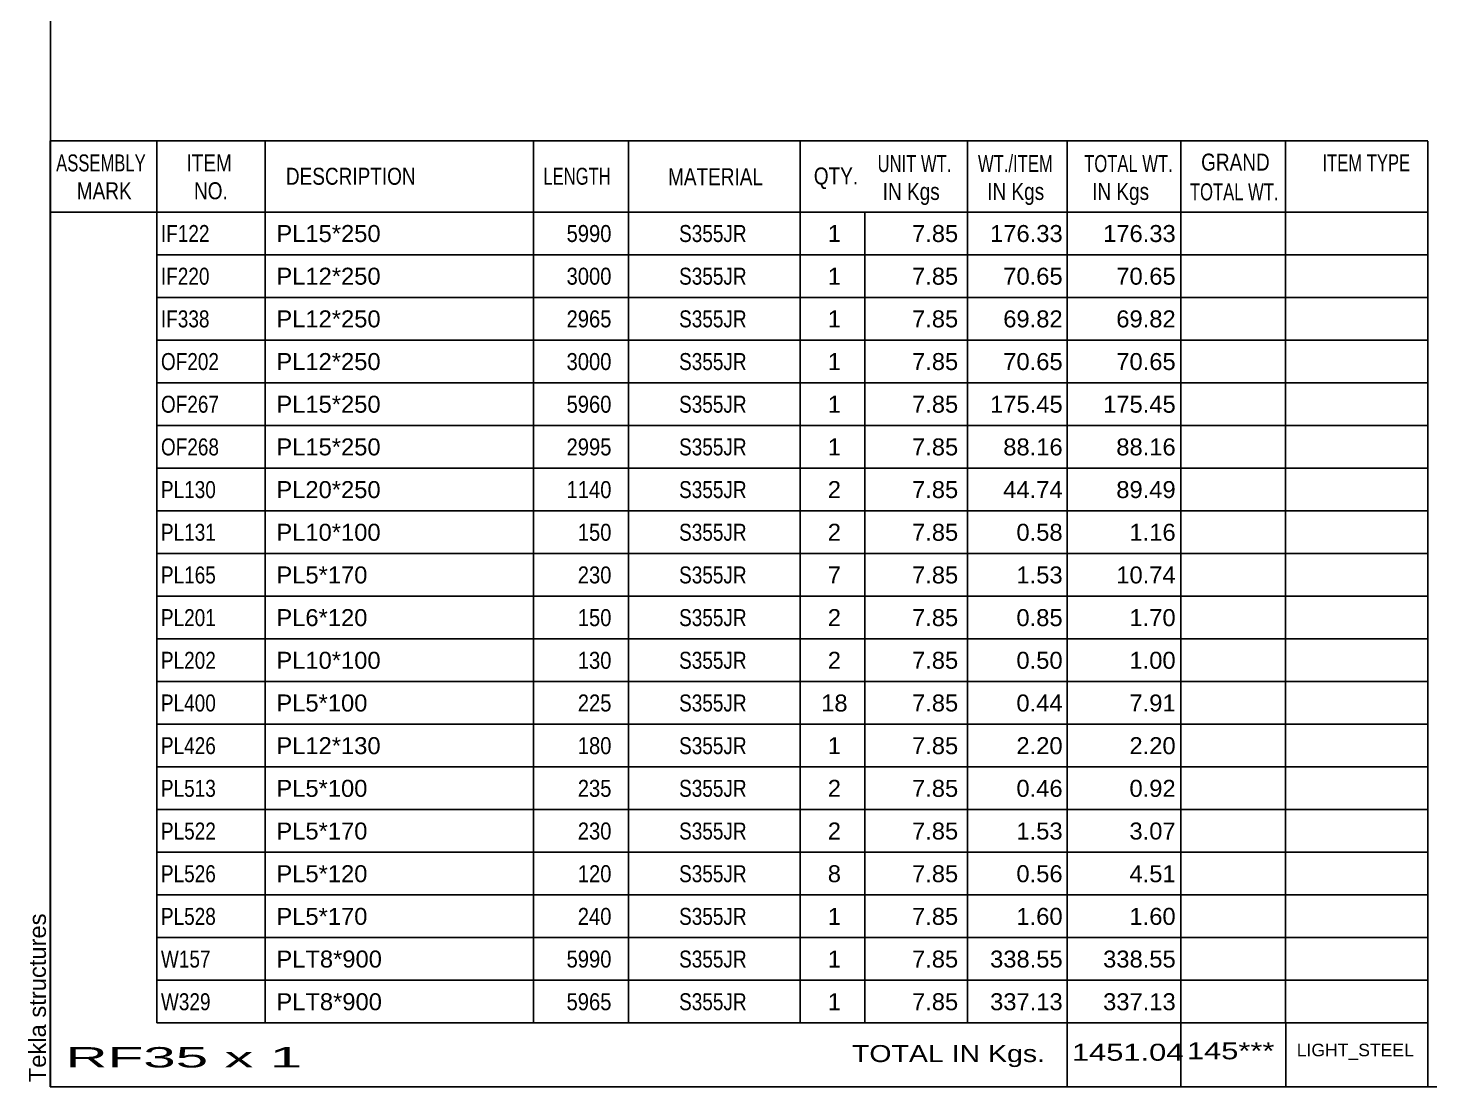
# Model space of a CAD drawing. Header units: millimetres. Extents: x 2 to 405, y 5 to 282.
# Drawn here: x 2.5 to 160.1, y 5 to 124.1 of the extents above; entities that cross this region are included whole.
import ezdxf

# ---------------------------------------------------------------- set-up
doc = ezdxf.new("R2010")
doc.units = ezdxf.units.MM
doc.styles.add('Arial', font='ARIAL.TTF', dxfattribs={"height": 0.2})

# ---------------------------------------------------------------- blocks, each defined once
blk = doc.blocks.new('Unknown-623473111-1210')
at = {"color": 5, "linetype": 'Continuous'}
for p, q in [((5, 282), (5, 5)), ((5, 5), (405, 5))]:
    blk.add_line(p, q, dxfattribs=at)
at = {"color": 174, "linetype": 'Continuous', "style": 'Arial'}
blk.add_text('Tekla structures', height=1.9102, rotation=90, dxfattribs=at).set_placement((4.5, 5.5))
blk = doc.blocks.new('CBS_BOM-623473111-12149')
at = {"color": 7, "linetype": 'Continuous'}
for p, q in [((4.97, 103.37), (4.97, 111.37)), ((4.97, 111.37), (159.89, 111.37)), ((16.97, 103.37), (16.97, 111.37)), ((29.16, 103.37), (29.16, 111.37)), ((59.32, 103.37), (59.32, 111.37)), ((70, 103.37), (70, 111.37)), ((89.32, 103.37), (89.32, 111.37)), ((108.12, 103.37), (108.12, 111.37)), ((119.33, 103.37), (119.33, 111.37)), ((132.12, 103.37), (132.12, 111.37)), ((143.87, 103.37), (143.87, 111.37)), ((159.89, 111.36), (159.89, 103.38)), ((4.97, 103.37), (159.89, 103.37)), ((4.97, 98.57), (4.97, 103.37)), ((16.97, 98.57), (16.97, 103.37)), ((29.16, 98.57), (29.16, 103.37)), ((59.32, 98.57), (59.32, 103.37)), ((70, 98.57), (70, 103.37)), ((89.32, 98.57), (89.32, 103.37)), ((96.58, 98.57), (96.58, 103.37)), ((108.12, 98.57), (108.12, 103.37)), ((119.33, 98.57), (119.33, 103.37)), ((132.12, 98.57), (132.12, 103.37)), ((143.89, 98.57), (143.89, 103.37)), ((159.89, 103.36), (159.89, 98.57)), ((4.97, 93.77), (4.97, 98.57)), ((16.97, 98.57), (159.89, 98.57)), ((16.97, 93.77), (16.97, 98.57)), ((29.16, 93.77), (29.16, 98.57)), ((59.32, 93.77), (59.32, 98.57)), ((70, 93.77), (70, 98.57)), ((89.32, 93.77), (89.32, 98.57)), ((96.58, 93.77), (96.58, 98.57)), ((108.12, 93.77), (108.12, 98.57)), ((119.33, 93.77), (119.33, 98.57)), ((132.12, 93.77), (132.12, 98.57)), ((143.89, 93.77), (143.89, 98.57)), ((159.89, 98.56), (159.89, 93.77)), ((4.97, 88.97), (4.97, 93.77)), ((16.97, 93.77), (159.89, 93.77)), ((16.97, 88.97), (16.97, 93.77)), ((29.16, 88.97), (29.16, 93.77)), ((59.32, 88.97), (59.32, 93.77)), ((70, 88.97), (70, 93.77)), ((89.32, 88.97), (89.32, 93.77)), ((96.58, 88.97), (96.58, 93.77)), ((108.12, 88.97), (108.12, 93.77)), ((119.33, 88.97), (119.33, 93.77)), ((132.12, 88.97), (132.12, 93.77)), ((143.89, 88.97), (143.89, 93.77)), ((159.89, 93.76), (159.89, 88.97)), ((4.97, 84.17), (4.97, 88.97)), ((16.97, 88.97), (159.89, 88.97)), ((16.97, 84.17), (16.97, 88.97)), ((29.16, 84.17), (29.16, 88.97)), ((59.32, 84.17), (59.32, 88.97)), ((70, 84.17), (70, 88.97)), ((89.32, 84.17), (89.32, 88.97)), ((96.58, 84.17), (96.58, 88.97)), ((108.12, 84.17), (108.12, 88.97)), ((119.33, 84.17), (119.33, 88.97)), ((132.12, 84.17), (132.12, 88.97)), ((143.89, 84.17), (143.89, 88.97)), ((159.89, 88.96), (159.89, 84.17)), ((4.97, 79.37), (4.97, 84.17)), ((16.97, 84.17), (159.89, 84.17)), ((16.97, 79.37), (16.97, 84.17)), ((29.16, 79.37), (29.16, 84.17)), ((59.32, 79.37), (59.32, 84.17)), ((70, 79.37), (70, 84.17)), ((89.32, 79.37), (89.32, 84.17)), ((96.58, 79.37), (96.58, 84.17)), ((108.12, 79.37), (108.12, 84.17)), ((119.33, 79.37), (119.33, 84.17)), ((132.12, 79.37), (132.12, 84.17)), ((143.89, 79.37), (143.89, 84.17)), ((159.89, 84.16), (159.89, 79.37)), ((4.97, 74.57), (4.97, 79.37)), ((16.97, 79.37), (159.89, 79.37)), ((16.97, 74.57), (16.97, 79.37)), ((29.16, 74.57), (29.16, 79.37)), ((59.32, 74.57), (59.32, 79.37)), ((70, 74.57), (70, 79.37)), ((89.32, 74.57), (89.32, 79.37)), ((96.58, 74.57), (96.58, 79.37)), ((108.12, 74.57), (108.12, 79.37)), ((119.33, 74.57), (119.33, 79.37)), ((132.12, 74.57), (132.12, 79.37)), ((143.89, 74.57), (143.89, 79.37)), ((159.89, 79.36), (159.89, 74.57)), ((4.97, 69.77), (4.97, 74.57)), ((16.97, 74.57), (159.89, 74.57)), ((16.97, 69.77), (16.97, 74.57)), ((29.16, 69.77), (29.16, 74.57)), ((59.32, 69.77), (59.32, 74.57)), ((70, 69.77), (70, 74.57)), ((89.32, 69.77), (89.32, 74.57)), ((96.58, 69.77), (96.58, 74.57)), ((108.12, 69.77), (108.12, 74.57)), ((119.33, 69.77), (119.33, 74.57)), ((132.12, 69.77), (132.12, 74.57)), ((143.89, 69.77), (143.89, 74.57)), ((159.89, 74.56), (159.89, 69.77)), ((4.97, 64.97), (4.97, 69.77)), ((16.97, 69.77), (159.89, 69.77)), ((16.97, 64.97), (16.97, 69.77)), ((29.16, 64.97), (29.16, 69.77)), ((59.32, 64.97), (59.32, 69.77)), ((70, 64.97), (70, 69.77)), ((89.32, 64.97), (89.32, 69.77)), ((96.58, 64.97), (96.58, 69.77)), ((108.12, 64.97), (108.12, 69.77)), ((119.33, 64.97), (119.33, 69.77)), ((132.12, 64.97), (132.12, 69.77)), ((143.89, 64.97), (143.89, 69.77)), ((159.89, 69.76), (159.89, 64.97)), ((4.97, 60.17), (4.97, 64.97)), ((16.97, 64.97), (159.89, 64.97)), ((16.97, 60.17), (16.97, 64.97)), ((29.16, 60.17), (29.16, 64.97)), ((59.32, 60.17), (59.32, 64.97)), ((70, 60.17), (70, 64.97)), ((89.32, 60.17), (89.32, 64.97)), ((96.58, 60.17), (96.58, 64.97)), ((108.12, 60.17), (108.12, 64.97)), ((119.33, 60.17), (119.33, 64.97)), ((132.12, 60.17), (132.12, 64.97)), ((143.89, 60.17), (143.89, 64.97)), ((159.89, 64.96), (159.89, 60.17)), ((4.97, 55.37), (4.97, 60.17)), ((16.97, 60.17), (159.89, 60.17)), ((16.97, 55.37), (16.97, 60.17)), ((29.16, 55.37), (29.16, 60.17)), ((59.32, 55.37), (59.32, 60.17)), ((70, 55.37), (70, 60.17)), ((89.32, 55.37), (89.32, 60.17)), ((96.58, 55.37), (96.58, 60.17)), ((108.12, 55.37), (108.12, 60.17)), ((119.33, 55.37), (119.33, 60.17)), ((132.12, 55.37), (132.12, 60.17)), ((143.89, 55.37), (143.89, 60.17)), ((159.89, 60.16), (159.89, 55.37)), ((4.97, 50.57), (4.97, 55.37)), ((16.97, 55.37), (159.89, 55.37)), ((16.97, 50.57), (16.97, 55.37)), ((29.16, 50.57), (29.16, 55.37)), ((59.32, 50.57), (59.32, 55.37)), ((70, 50.57), (70, 55.37)), ((89.32, 50.57), (89.32, 55.37)), ((96.58, 50.57), (96.58, 55.37)), ((108.12, 50.57), (108.12, 55.37)), ((119.33, 50.57), (119.33, 55.37)), ((132.12, 50.57), (132.12, 55.37)), ((143.89, 50.57), (143.89, 55.37)), ((159.89, 55.36), (159.89, 50.57)), ((4.97, 45.77), (4.97, 50.57)), ((16.97, 50.57), (159.89, 50.57)), ((16.97, 45.77), (16.97, 50.57)), ((29.16, 45.77), (29.16, 50.57)), ((59.32, 45.77), (59.32, 50.57)), ((70, 45.77), (70, 50.57)), ((89.32, 45.77), (89.32, 50.57)), ((96.58, 45.77), (96.58, 50.57)), ((108.12, 45.77), (108.12, 50.57)), ((119.33, 45.77), (119.33, 50.57)), ((132.12, 45.77), (132.12, 50.57)), ((143.89, 45.77), (143.89, 50.57)), ((159.89, 50.56), (159.89, 45.77)), ((4.97, 40.97), (4.97, 45.77)), ((16.97, 45.77), (159.89, 45.77)), ((16.97, 40.97), (16.97, 45.77)), ((29.16, 40.97), (29.16, 45.77)), ((59.32, 40.97), (59.32, 45.77)), ((70, 40.97), (70, 45.77)), ((89.32, 40.97), (89.32, 45.77)), ((96.58, 40.97), (96.58, 45.77)), ((108.12, 40.97), (108.12, 45.77)), ((119.33, 40.97), (119.33, 45.77)), ((132.12, 40.97), (132.12, 45.77)), ((143.89, 40.97), (143.89, 45.77)), ((159.89, 45.76), (159.89, 40.97)), ((4.97, 36.17), (4.97, 40.97)), ((16.97, 40.97), (159.89, 40.97)), ((16.97, 36.17), (16.97, 40.97)), ((29.16, 36.17), (29.16, 40.97)), ((59.32, 36.17), (59.32, 40.97)), ((70, 36.17), (70, 40.97)), ((89.32, 36.17), (89.32, 40.97)), ((96.58, 36.17), (96.58, 40.97)), ((108.12, 36.17), (108.12, 40.97)), ((119.33, 36.17), (119.33, 40.97)), ((132.12, 36.17), (132.12, 40.97)), ((143.89, 36.17), (143.89, 40.97)), ((159.89, 40.96), (159.89, 36.17)), ((4.97, 31.37), (4.97, 36.17)), ((16.97, 36.17), (159.89, 36.17)), ((16.97, 31.37), (16.97, 36.17)), ((29.16, 31.37), (29.16, 36.17)), ((59.32, 31.37), (59.32, 36.17)), ((70, 31.37), (70, 36.17)), ((89.32, 31.37), (89.32, 36.17)), ((96.58, 31.37), (96.58, 36.17)), ((108.12, 31.37), (108.12, 36.17)), ((119.33, 31.37), (119.33, 36.17)), ((132.12, 31.37), (132.12, 36.17)), ((143.89, 31.37), (143.89, 36.17)), ((159.89, 36.16), (159.89, 31.37)), ((4.97, 26.57), (4.97, 31.37)), ((16.97, 31.37), (159.89, 31.37)), ((16.97, 26.57), (16.97, 31.37)), ((29.16, 26.57), (29.16, 31.37)), ((59.32, 26.57), (59.32, 31.37)), ((70, 26.57), (70, 31.37)), ((89.32, 26.57), (89.32, 31.37)), ((96.58, 26.57), (96.58, 31.37)), ((108.12, 26.57), (108.12, 31.37)), ((119.33, 26.57), (119.33, 31.37)), ((132.12, 26.57), (132.12, 31.37)), ((143.89, 26.57), (143.89, 31.37)), ((159.89, 31.36), (159.89, 26.57)), ((4.97, 21.77), (4.97, 26.57)), ((16.97, 26.57), (159.89, 26.57)), ((16.97, 21.77), (16.97, 26.57)), ((29.16, 21.77), (29.16, 26.57)), ((59.32, 21.77), (59.32, 26.57)), ((70, 21.77), (70, 26.57)), ((89.32, 21.77), (89.32, 26.57)), ((96.58, 21.77), (96.58, 26.57)), ((108.12, 21.77), (108.12, 26.57)), ((119.33, 21.77), (119.33, 26.57)), ((132.12, 21.77), (132.12, 26.57)), ((143.89, 21.77), (143.89, 26.57)), ((159.89, 26.56), (159.89, 21.77)), ((4.97, 16.97), (4.97, 21.77)), ((16.97, 21.77), (159.89, 21.77)), ((16.97, 16.97), (16.97, 21.77)), ((29.16, 16.97), (29.16, 21.77)), ((59.32, 16.97), (59.32, 21.77)), ((70, 16.97), (70, 21.77)), ((89.32, 16.97), (89.32, 21.77)), ((96.58, 16.97), (96.58, 21.77)), ((108.12, 16.97), (108.12, 21.77)), ((119.33, 16.97), (119.33, 21.77)), ((132.12, 16.97), (132.12, 21.77)), ((143.89, 16.97), (143.89, 21.77)), ((159.89, 21.76), (159.89, 16.97)), ((4.97, 12.17), (4.97, 16.97)), ((16.97, 16.97), (159.89, 16.97)), ((16.97, 12.17), (16.97, 16.97)), ((29.16, 12.17), (29.16, 16.97)), ((59.32, 12.17), (59.32, 16.97)), ((70, 12.17), (70, 16.97)), ((89.32, 12.17), (89.32, 16.97)), ((96.58, 12.17), (96.58, 16.97)), ((108.12, 12.17), (108.12, 16.97)), ((119.33, 12.17), (119.33, 16.97)), ((132.12, 12.17), (132.12, 16.97)), ((143.89, 12.17), (143.89, 16.97)), ((159.89, 16.96), (159.89, 12.17)), ((4.97, 4.97), (4.97, 12.15)), ((16.97, 12.17), (159.89, 12.17)), ((119.33, 4.97), (119.33, 12.15)), ((132.12, 4.97), (132.12, 12.15)), ((143.93, 4.97), (143.93, 12.15)), ((159.89, 12.17), (159.89, 4.97)), ((4.97, 4.97), (159.89, 4.97))]:
    blk.add_line(p, q, dxfattribs=at)
at = {"color": 3, "linetype": 'Continuous', "style": 'Arial'}
for s, height, width, p in [('ASSEMBLY', 1.91, 0.7, (5.65, 107.94)), ('ITEM', 1.91, 0.8, (20.3, 107.94)), ('UNIT WT.', 1.91, 0.7, (98.01, 107.87)), ('WT./ITEM', 1.91, 0.7, (109.3, 107.87)), ('TOTAL WT.', 1.91, 0.7, (121.24, 107.87)), ('GRAND', 1.91, 0.8, (134.39, 108.03)), ('ITEM TYPE', 1.91, 0.7, (148.03, 107.95)), ('DESCRIPTION', 1.9102, 0.8, (31.48, 106.44)), ('LENGTH', 1.91, 0.7, (60.43, 106.44)), ('MATERIAL', 1.91, 0.8, (74.45, 106.39)), ('QTY.', 1.91, 0.8, (90.84, 106.47)), ('MARK', 1.91, 0.8, (7.97, 104.81)), ('NO.', 1.91, 0.8, (21.15, 104.81)), ('IN Kgs', 1.91, 0.8, (98.59, 104.73)), ('IN Kgs', 1.91, 0.8, (110.34, 104.73)), ('IN Kgs', 1.91, 0.8, (122.13, 104.73)), ('TOTAL WT.', 1.91, 0.7, (133.13, 104.69))]:
    blk.add_text(s, height=height, dxfattribs=dict(at, width=width)).set_placement(p)
at = {"color": 7, "linetype": 'Continuous', "style": 'Arial'}
for s, width, p in [('IF122', 0.8, (17.43, 100)), ('5990', 0.85, (63.04, 100)), ('S355JR', 0.8, (75.69, 100)), ('IF220', 0.8, (17.43, 95.2)), ('3000', 0.85, (63.04, 95.2)), ('S355JR', 0.8, (75.69, 95.2)), ('IF338', 0.8, (17.43, 90.4)), ('2965', 0.85, (63.04, 90.4)), ('S355JR', 0.8, (75.69, 90.4)), ('OF202', 0.8, (17.43, 85.6)), ('3000', 0.85, (63.04, 85.6)), ('S355JR', 0.8, (75.69, 85.6)), ('OF267', 0.8, (17.43, 80.8)), ('5960', 0.85, (63.04, 80.8)), ('S355JR', 0.8, (75.69, 80.8)), ('OF268', 0.8, (17.43, 76)), ('2995', 0.85, (63.04, 76)), ('S355JR', 0.8, (75.69, 76)), ('PL130', 0.8, (17.43, 71.2)), ('1140', 0.85, (63.04, 71.2)), ('S355JR', 0.8, (75.69, 71.2)), ('PL131', 0.8, (17.43, 66.4)), ('150', 0.85, (64.3, 66.4)), ('S355JR', 0.8, (75.69, 66.4)), ('PL165', 0.8, (17.43, 61.6)), ('230', 0.85, (64.3, 61.6)), ('S355JR', 0.8, (75.69, 61.6)), ('PL201', 0.8, (17.43, 56.8)), ('150', 0.85, (64.3, 56.8)), ('S355JR', 0.8, (75.69, 56.8)), ('PL202', 0.8, (17.43, 52)), ('130', 0.85, (64.3, 52)), ('S355JR', 0.8, (75.69, 52)), ('PL400', 0.8, (17.43, 47.2)), ('225', 0.85, (64.3, 47.2)), ('S355JR', 0.8, (75.69, 47.2)), ('PL426', 0.8, (17.43, 42.4)), ('180', 0.85, (64.3, 42.4)), ('S355JR', 0.8, (75.69, 42.4)), ('PL513', 0.8, (17.43, 37.6)), ('235', 0.85, (64.3, 37.6)), ('S355JR', 0.8, (75.69, 37.6)), ('PL522', 0.8, (17.43, 32.8)), ('230', 0.85, (64.3, 32.8)), ('S355JR', 0.8, (75.69, 32.8)), ('PL526', 0.8, (17.43, 28)), ('120', 0.85, (64.3, 28)), ('S355JR', 0.8, (75.69, 28)), ('PL528', 0.8, (17.43, 23.2)), ('240', 0.85, (64.3, 23.2)), ('S355JR', 0.8, (75.69, 23.2)), ('W157', 0.8, (17.43, 18.4)), ('5990', 0.85, (63.04, 18.4)), ('S355JR', 0.8, (75.69, 18.4)), ('W329', 0.8, (17.43, 13.6)), ('5965', 0.85, (63.04, 13.6)), ('S355JR', 0.8, (75.69, 13.6))]:
    blk.add_text(s, height=1.91, dxfattribs=dict(at, width=width)).set_placement(p)
for s, p in [('PL15*250', (30.41, 100)), ('1', (92.41, 100)), ('7.85', (101.88, 100)), ('176.33', (110.66, 100)), ('176.33', (123.37, 100)), ('PL12*250', (30.41, 95.2)), ('1', (92.41, 95.2)), ('7.85', (101.88, 95.2)), ('70.65', (112.14, 95.2)), ('70.65', (124.85, 95.2)), ('PL12*250', (30.41, 90.4)), ('1', (92.41, 90.4)), ('7.85', (101.88, 90.4)), ('69.82', (112.14, 90.4)), ('69.82', (124.85, 90.4)), ('PL12*250', (30.41, 85.6)), ('1', (92.41, 85.6)), ('7.85', (101.88, 85.6)), ('70.65', (112.14, 85.6)), ('70.65', (124.85, 85.6)), ('PL15*250', (30.41, 80.8)), ('1', (92.41, 80.8)), ('7.85', (101.88, 80.8)), ('175.45', (110.66, 80.8)), ('175.45', (123.37, 80.8)), ('PL15*250', (30.41, 76)), ('1', (92.41, 76)), ('7.85', (101.88, 76)), ('88.16', (112.14, 76)), ('88.16', (124.85, 76)), ('PL20*250', (30.41, 71.2)), ('2', (92.41, 71.2)), ('7.85', (101.88, 71.2)), ('44.74', (112.14, 71.2)), ('89.49', (124.85, 71.2)), ('PL10*100', (30.41, 66.4)), ('2', (92.41, 66.4)), ('7.85', (101.88, 66.4)), ('0.58', (113.62, 66.4)), ('1.16', (126.33, 66.4)), ('PL5*170', (30.41, 61.6)), ('7', (92.41, 61.6)), ('7.85', (101.88, 61.6)), ('1.53', (113.62, 61.6)), ('10.74', (124.85, 61.6)), ('PL6*120', (30.41, 56.8)), ('2', (92.41, 56.8)), ('7.85', (101.88, 56.8)), ('0.85', (113.62, 56.8)), ('1.70', (126.33, 56.8)), ('PL10*100', (30.41, 52)), ('2', (92.41, 52)), ('7.85', (101.88, 52)), ('0.50', (113.62, 52)), ('1.00', (126.33, 52)), ('PL5*100', (30.41, 47.2)), ('18', (91.67, 47.2)), ('7.85', (101.88, 47.2)), ('0.44', (113.62, 47.2)), ('7.91', (126.33, 47.2)), ('PL12*130', (30.41, 42.4)), ('1', (92.41, 42.4)), ('7.85', (101.88, 42.4)), ('2.20', (113.62, 42.4)), ('2.20', (126.33, 42.4)), ('PL5*100', (30.41, 37.6)), ('2', (92.41, 37.6)), ('7.85', (101.88, 37.6)), ('0.46', (113.62, 37.6)), ('0.92', (126.33, 37.6)), ('PL5*170', (30.41, 32.8)), ('2', (92.41, 32.8)), ('7.85', (101.88, 32.8)), ('1.53', (113.62, 32.8)), ('3.07', (126.33, 32.8)), ('PL5*120', (30.41, 28)), ('8', (92.41, 28)), ('7.85', (101.88, 28)), ('0.56', (113.62, 28)), ('4.51', (126.33, 28)), ('PL5*170', (30.41, 23.2)), ('1', (92.41, 23.2)), ('7.85', (101.88, 23.2)), ('1.60', (113.62, 23.2)), ('1.60', (126.33, 23.2)), ('PLT8*900', (30.41, 18.4)), ('1', (92.41, 18.4)), ('7.85', (101.88, 18.4)), ('338.55', (110.66, 18.4)), ('338.55', (123.37, 18.4)), ('PLT8*900', (30.41, 13.6)), ('1', (92.41, 13.6)), ('7.85', (101.88, 13.6)), ('337.13', (110.66, 13.6)), ('337.13', (123.37, 13.6))]:
    blk.add_text(s, height=1.91, dxfattribs=at).set_placement(p)
at = {"color": 6, "linetype": 'Continuous', "style": 'Arial'}
for s, height, width, p in [('RF35 x 1', 2.292, 2.05, (6.69, 7.16)), ('TOTAL IN Kgs.', 1.9102, 1.2, (95.13, 7.77)), ('1451.04', 1.91, 1.3, (119.86, 7.92)), ('145***', 1.91, 1.3, (132.79, 8.08))]:
    blk.add_text(s, height=height, dxfattribs=dict(at, width=width)).set_placement(p)
blk.add_text('LIGHT_STEEL', height=1.4135, dxfattribs=at).set_placement((145.14, 8.42))

msp = doc.modelspace()

# ---------------------------------------------------------------- block references
for name in ['Unknown-623473111-1210', 'CBS_BOM-623473111-12149']:
    msp.add_blockref(name, (0, 0))

doc.saveas('drawing.dxf')
